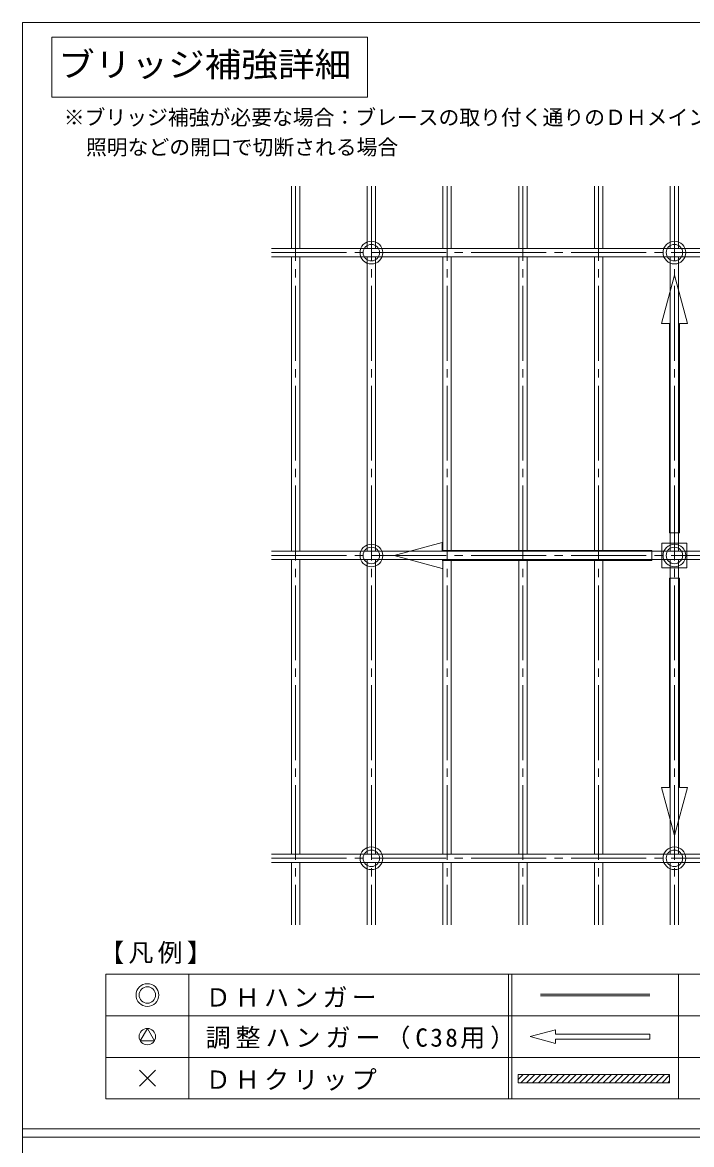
# Model space of a CAD drawing. Units: millimetres on the paper, enlarged 10 times, with parts at other scales. Extents: x -2077 to 2023, y -1433 to 1417.
# Drawn here: x -2077 to -1274, y 68 to 1417 of the extents above; entities that cross this region are included whole.
import ezdxf
from ezdxf.enums import TextEntityAlignment as Align

# ---------------------------------------------------------------- set-up
doc = ezdxf.new("R2010")
doc.units = ezdxf.units.MM
doc.header["$LTSCALE"] = 10
doc.linetypes.add('CHAIN2', pattern=[12, 9, -1, 1, -1])
for name, color, linetype, lineweight in [('0-0_基本', 7, 'Continuous', 9), ('0-1_軸組', 7, 'Continuous', 9), ('0-2_インサート', 7, 'Continuous', 9), ('0-3_文字', 7, 'Continuous', 9), ('0-4_ブレース', 7, 'Continuous', 9), ('F-0_図枠', 7, 'Continuous', 9), ('F-1_レイアウト', 7, 'Continuous', 9)]:
    doc.layers.add(name, color=color, linetype=linetype, lineweight=lineweight)
doc.styles.add('ＭＳ ゴシック', font='')
doc.styles.get('ＭＳ ゴシック').set_extended_font_data('MS Gothic')

msp = doc.modelspace()

# ---------------------------------------------------------------- linework, layer by layer
at = {"layer": '0-0_基本', "color": 4, "linetype": 'CHAIN2'}
for p, q in [((-1749.42, 1220.48), (-1749.42, 332.48)), ((-1658.42, 1220.48), (-1658.42, 332.48)), ((-1567.42, 1220.48), (-1567.42, 332.48)), ((-1476.42, 1220.48), (-1476.42, 332.48)), ((-1385.42, 1220.48), (-1385.42, 332.48)), ((-1294.42, 1220.48), (-1294.42, 332.48)), ((-1778.42, 1140.48), (-446.42, 1140.48)), ((-1778.42, 776.48), (-446.42, 776.48)), ((-1778.42, 412.48), (-446.42, 412.48))]:
    msp.add_line(p, q, dxfattribs=at)
at = {"layer": '0-1_軸組'}
for p, q in [((-1754.42, 1220.48), (-1754.42, 1145.48)), ((-1744.42, 1220.48), (-1744.42, 1145.48)), ((-1663.42, 1220.48), (-1663.42, 1145.48)), ((-1653.42, 1220.48), (-1653.42, 1145.48)), ((-1572.42, 1220.48), (-1572.42, 1145.48)), ((-1562.42, 1220.48), (-1562.42, 1145.48)), ((-1481.42, 1220.48), (-1481.42, 1145.48)), ((-1471.42, 1220.48), (-1471.42, 1145.48)), ((-1390.42, 1220.48), (-1390.42, 1145.48)), ((-1380.42, 1220.48), (-1380.42, 1145.48)), ((-1299.42, 1220.48), (-1299.42, 1145.48)), ((-1289.42, 1220.48), (-1289.42, 1145.48)), ((-1778.42, 1145.48), (-446.42, 1145.48)), ((-1778.42, 1135.48), (-446.42, 1135.48)), ((-1754.42, 1135.48), (-1754.42, 781.48)), ((-1744.42, 1135.48), (-1744.42, 781.48)), ((-1663.42, 1135.48), (-1663.42, 781.48)), ((-1653.42, 1135.48), (-1653.42, 781.48)), ((-1572.42, 1135.48), (-1572.42, 781.48)), ((-1562.42, 1135.48), (-1562.42, 781.48)), ((-1481.42, 1135.48), (-1481.42, 781.48)), ((-1471.42, 1135.48), (-1471.42, 781.48)), ((-1390.42, 1135.48), (-1390.42, 781.48)), ((-1380.42, 1135.48), (-1380.42, 781.48)), ((-1299.42, 1135.48), (-1299.42, 781.48)), ((-1289.42, 1135.48), (-1289.42, 781.48)), ((-1778.42, 781.48), (-878.42, 781.48)), ((-1778.42, 771.48), (-878.42, 771.48)), ((-1754.42, 771.48), (-1754.42, 417.48)), ((-1744.42, 771.48), (-1744.42, 417.48)), ((-1663.42, 771.48), (-1663.42, 417.48)), ((-1653.42, 771.48), (-1653.42, 417.48)), ((-1572.42, 771.48), (-1572.42, 417.48)), ((-1562.42, 771.48), (-1562.42, 417.48)), ((-1481.42, 771.48), (-1481.42, 417.48)), ((-1471.42, 771.48), (-1471.42, 417.48)), ((-1390.42, 771.48), (-1390.42, 417.48)), ((-1380.42, 771.48), (-1380.42, 417.48)), ((-1299.42, 771.48), (-1299.42, 417.48)), ((-1289.42, 771.48), (-1289.42, 417.48)), ((-1778.42, 417.48), (-446.42, 417.48)), ((-1778.42, 407.48), (-446.42, 407.48)), ((-1754.42, 407.48), (-1754.42, 332.48)), ((-1744.42, 407.48), (-1744.42, 332.48)), ((-1663.42, 407.48), (-1663.42, 332.48)), ((-1653.42, 407.48), (-1653.42, 332.48)), ((-1572.42, 407.48), (-1572.42, 332.48)), ((-1562.42, 407.48), (-1562.42, 332.48)), ((-1481.42, 407.48), (-1481.42, 332.48)), ((-1471.42, 407.48), (-1471.42, 332.48)), ((-1390.42, 407.48), (-1390.42, 332.48)), ((-1380.42, 407.48), (-1380.42, 332.48)), ((-1299.42, 407.48), (-1299.42, 332.48)), ((-1289.42, 407.48), (-1289.42, 332.48))]:
    msp.add_line(p, q, dxfattribs=at)
at = {"layer": '0-2_インサート'}
for centre, radius in [((-1658.42, 1140.48), 13.62), ((-1658.42, 1140.48), 9.89), ((-1294.42, 1140.48), 13.62), ((-1294.42, 1140.48), 9.89), ((-1658.42, 776.48), 13.62), ((-1658.42, 776.48), 9.89), ((-1294.42, 776.48), 13.62), ((-1294.42, 776.48), 9.89), ((-1658.42, 412.48), 13.62), ((-1658.42, 412.48), 9.89), ((-1294.42, 412.48), 13.62), ((-1294.42, 412.48), 9.89)]:
    msp.add_circle(centre, radius, dxfattribs=at)
at = {"layer": '0-3_文字'}
for p, q in [((-1663.04, 1399.66), (-1663.04, 1327.46)), ((-2042.15, 1327.46), (-1663.04, 1327.46)), ((-1977.43, 273.18), (-1977.43, 123.18)), ((-1977.43, 273.18), (-712.44, 273.18)), ((-1877.43, 273.18), (-1877.43, 123.18)), ((-1493.67, 273.18), (-1493.67, 123.18)), ((-1489.67, 273.18), (-1489.67, 123.18)), ((-1289.67, 273.18), (-1289.67, 123.18)), ((-1455.39, 249.18), (-1323.94, 249.18)), ((-1455.39, 249.18), (-1323.94, 249.18)), ((-1455.39, 247.18), (-1323.94, 247.18)), ((-1455.39, 247.18), (-1323.94, 247.18)), ((-1977.43, 223.18), (-712.44, 223.18)), ((-1927.43, 208.07), (-1935.99, 193.23)), ((-1927.43, 208.07), (-1935.99, 193.23)), ((-1918.86, 193.23), (-1927.43, 208.07)), ((-1918.86, 193.23), (-1927.43, 208.07)), ((-1467.85, 198.15), (-1437.44, 206.3)), ((-1467.85, 198.15), (-1437.44, 206.3)), ((-1437.44, 206.3), (-1437.44, 201.15)), ((-1437.44, 206.3), (-1437.44, 201.15)), ((-1935.99, 193.23), (-1918.86, 193.23)), ((-1935.99, 193.23), (-1918.86, 193.23)), ((-1467.85, 198.15), (-1437.44, 190)), ((-1467.85, 198.15), (-1437.44, 190)), ((-1437.44, 201.15), (-1323.94, 201.15)), ((-1437.44, 201.15), (-1323.94, 201.15)), ((-1437.34, 195.15), (-1323.94, 195.15)), ((-1437.34, 190.38), (-1437.34, 195.15)), ((-1437.34, 195.15), (-1323.94, 195.15)), ((-1437.34, 190.38), (-1437.34, 195.15)), ((-1323.94, 201.15), (-1323.94, 195.15)), ((-1323.94, 201.15), (-1323.94, 195.15)), ((-1977.43, 173.18), (-712.44, 173.18)), ((-1937.06, 138.54), (-1917.79, 157.81)), ((-1937.06, 157.81), (-1917.79, 138.54)), ((-1937.06, 138.54), (-1917.79, 157.81)), ((-1937.06, 157.81), (-1917.79, 138.54)), ((-1482.16, 152.81), (-1300.16, 152.81)), ((-1482.16, 142.81), (-1482.16, 152.81)), ((-1482.16, 146.74), (-1476.1, 152.81)), ((-1482.16, 152.81), (-1300.16, 152.81)), ((-1482.16, 142.81), (-1482.16, 152.81)), ((-1482.16, 146.74), (-1476.1, 152.81)), ((-1479.03, 142.81), (-1469.03, 152.81)), ((-1479.03, 142.81), (-1469.03, 152.81)), ((-1477.28, 152.81), (-1436.28, 152.81)), ((-1477.28, 152.81), (-1436.28, 152.81)), ((-1471.96, 142.81), (-1461.96, 152.81)), ((-1471.96, 142.81), (-1461.96, 152.81)), ((-1464.89, 142.81), (-1454.89, 152.81)), ((-1464.89, 142.81), (-1454.89, 152.81)), ((-1457.82, 142.81), (-1447.82, 152.81)), ((-1457.82, 142.81), (-1447.82, 152.81)), ((-1331.28, 152.81), (-1451.28, 152.81)), ((-1331.28, 152.81), (-1451.28, 152.81)), ((-1450.74, 142.81), (-1440.74, 152.81)), ((-1450.74, 142.81), (-1440.74, 152.81)), ((-1443.67, 142.81), (-1433.67, 152.81)), ((-1443.67, 142.81), (-1433.67, 152.81)), ((-1436.6, 142.81), (-1426.6, 152.81)), ((-1436.6, 142.81), (-1426.6, 152.81)), ((-1429.53, 142.81), (-1419.53, 152.81)), ((-1429.53, 142.81), (-1419.53, 152.81)), ((-1422.46, 142.81), (-1412.46, 152.81)), ((-1422.46, 142.81), (-1412.46, 152.81)), ((-1415.39, 142.81), (-1405.39, 152.81)), ((-1415.39, 142.81), (-1405.39, 152.81)), ((-1408.32, 142.81), (-1398.32, 152.81)), ((-1408.32, 142.81), (-1398.32, 152.81)), ((-1401.25, 142.81), (-1391.25, 152.81)), ((-1401.25, 142.81), (-1391.25, 152.81)), ((-1394.18, 142.81), (-1384.18, 152.81)), ((-1394.18, 142.81), (-1384.18, 152.81)), ((-1387.1, 142.81), (-1377.1, 152.81)), ((-1387.1, 142.81), (-1377.1, 152.81)), ((-1380.03, 142.81), (-1370.03, 152.81)), ((-1380.03, 142.81), (-1370.03, 152.81)), ((-1372.96, 142.81), (-1362.96, 152.81)), ((-1372.96, 142.81), (-1362.96, 152.81)), ((-1365.89, 142.81), (-1355.89, 152.81)), ((-1365.89, 142.81), (-1355.89, 152.81)), ((-1358.82, 142.81), (-1348.82, 152.81)), ((-1358.82, 142.81), (-1348.82, 152.81)), ((-1351.75, 142.81), (-1341.75, 152.81)), ((-1351.75, 142.81), (-1341.75, 152.81)), ((-1346.28, 152.81), (-1305.28, 152.81)), ((-1346.28, 152.81), (-1305.28, 152.81)), ((-1344.68, 142.81), (-1334.68, 152.81)), ((-1344.68, 142.81), (-1334.68, 152.81)), ((-1337.61, 142.81), (-1327.61, 152.81)), ((-1337.61, 142.81), (-1327.61, 152.81)), ((-1330.54, 142.81), (-1320.54, 152.81)), ((-1330.54, 142.81), (-1320.54, 152.81)), ((-1323.47, 142.81), (-1313.47, 152.81)), ((-1323.47, 142.81), (-1313.47, 152.81)), ((-1316.39, 142.81), (-1306.39, 152.81)), ((-1316.39, 142.81), (-1306.39, 152.81)), ((-1309.32, 142.81), (-1300.16, 151.97)), ((-1309.32, 142.81), (-1300.16, 151.97)), ((-1300.16, 152.81), (-1300.16, 142.81)), ((-1300.16, 152.81), (-1300.16, 142.81)), ((-1300.16, 142.81), (-1482.16, 142.81)), ((-1300.16, 142.81), (-1482.16, 142.81)), ((-1302.25, 142.81), (-1300.16, 144.9)), ((-1302.25, 142.81), (-1300.16, 144.9)), ((-1977.43, 123.18), (-712.44, 123.18)), ((-1977.43, 123.18), (-712.44, 123.18))]:
    msp.add_line(p, q, dxfattribs=at)
msp.add_lwpolyline([(-2042.15, 1327.46), (-2042.15, 1399.66), (-1663.04, 1399.66)], dxfattribs=at)
for centre, radius in [((-1927.43, 248.18), 13.62), ((-1927.43, 248.18), 13.62), ((-1927.43, 248.18), 9.89), ((-1927.43, 248.18), 9.89), ((-1927.43, 198.18), 9.89), ((-1927.43, 198.18), 9.89)]:
    msp.add_circle(centre, radius, dxfattribs=at)
at = {"layer": '0-4_ブレース'}
for p, q in [((-1294.42, 1113.23), (-1309.95, 1055.27)), ((-1294.42, 1113.23), (-1278.9, 1055.27)), ((-1309.95, 1055.27), (-1300.42, 1055.27)), ((-1300.42, 1055.27), (-1300.42, 803.72)), ((-1288.42, 803.72), (-1300.42, 803.72)), ((-1631.18, 776.48), (-1573.22, 792.01)), ((-1321.67, 782.48), (-1321.67, 770.48)), ((-1631.18, 776.48), (-1573.22, 760.95)), ((-1573.22, 770.48), (-1321.67, 770.48)), ((-1300.42, 749.23), (-1288.42, 749.23)), ((-1288.42, 497.68), (-1288.42, 749.23)), ((-1294.42, 439.72), (-1309.95, 497.68)), ((-1294.42, 439.72), (-1278.9, 497.68)), ((-1278.9, 497.68), (-1288.42, 497.68))]:
    msp.add_line(p, q, dxfattribs=at)
for points in [[(-1278.9, 1055.27), (-1288.42, 1055.27), (-1288.42, 803.72)], [(-1573.22, 792.01), (-1573.22, 782.48), (-1321.67, 782.48)], [(-1309.95, 497.68), (-1300.42, 497.68), (-1300.42, 749.23)]]:
    msp.add_lwpolyline(points, dxfattribs=at)
msp.add_lwpolyline([(-1309.42, 761.48), (-1279.42, 761.48), (-1279.42, 791.48), (-1309.42, 791.48)], close=True, dxfattribs=at)
at = {"layer": 'F-0_図枠'}
for p in [(2022.57, 1417.18), (-2077.43, -1432.82)]:
    msp.add_line(p, (-2077.43, 1417.18), dxfattribs=at)
at = {"layer": 'F-1_レイアウト'}
for p, q in [((-2077.43, 87.18), (2022.57, 87.18)), ((-2077.43, 77.18), (2022.57, 77.18))]:
    msp.add_line(p, q, dxfattribs=at)

# ---------------------------------------------------------------- texts
at = {"layer": '0-3_文字', "style": 'ＭＳ ゴシック', "width": 1.1}
msp.add_text('ブリッジ補強詳細', height=29.33, dxfattribs=at).set_placement((-2034.6, 1343.15), align=Align.BOTTOM_LEFT)
at = {"layer": '0-3_文字', "style": 'ＭＳ ゴシック'}
for s, p in [('※ブリッジ補強が必要な場合：ブレースの取り付く通りのＤＨメインが', (-2027.81, 1288.44)), ('照明などの開口で切断される場合', (-2001.12, 1252.6))]:
    msp.add_text(s, height=18.33, dxfattribs=at).set_placement(p, align=Align.BOTTOM_LEFT)
at = {"layer": '0-3_文字', "char_height": 21.99, "attachment_point": 7, "style": 'ＭＳ ゴシック'}
for s, insert in [('\\T1.17;【凡例】', (-1985.25, 285.54)), ('\\T1.17;ＤＨハンガー', (-1857.43, 233.18)), ('\\T1.17;ＤＨハンガー', (-1857.43, 233.18)), ('\\T1.2;調整ハンガー（C38用）', (-1857.43, 183.18)), ('\\T1.17;ＤＨクリップ', (-1857.43, 133.18)), ('\\T1.17;ＤＨクリップ', (-1857.43, 133.18))]:
    msp.add_mtext(s, dxfattribs=dict(at, insert=insert))

doc.saveas('drawing.dxf')
